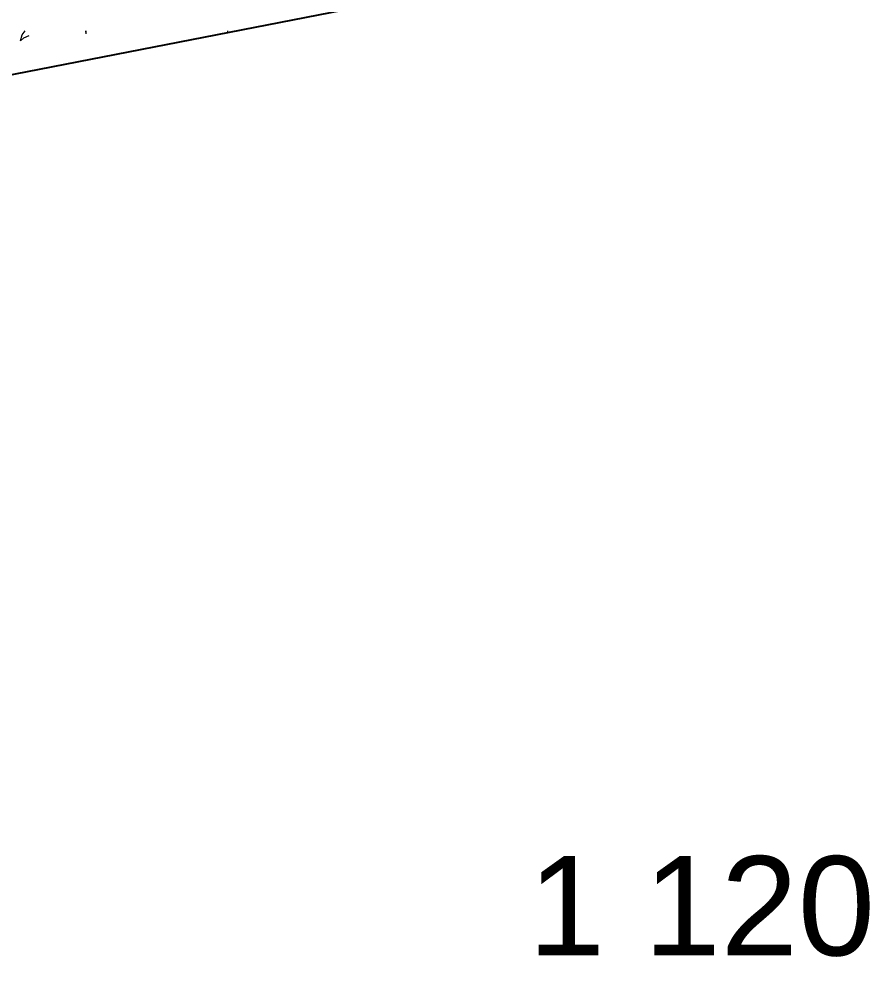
# Model space of a CAD drawing. Header units: metres. Extents: x 0 to 46.1, y -33.1 to 1.9.
# Drawn here: x 16.549 to 20.173, y -33.088 to -29.05 of the extents above; entities that cross this region are included whole.
import ezdxf
from ezdxf.enums import TextEntityAlignment as Align

# ---------------------------------------------------------------- set-up
doc = ezdxf.new("R2010")
doc.units = ezdxf.units.M
doc.header["$LTSCALE"] = 0.02
doc.layers.add('AB_EXT_COUVRE', color=8, linetype='Continuous', lineweight=9)
doc.layers.add('SITE', color=7, linetype='Continuous', lineweight=25, true_color=0x000000)
doc.layers.add('TEXT', color=7, linetype='Continuous', lineweight=13, true_color=0x000000)
doc.styles.add('JV', font='arial.ttf')

msp = doc.modelspace()

# ---------------------------------------------------------------- linework, layer by layer
at = {"layer": 'AB_EXT_COUVRE', "lineweight": 9, "true_color": 0x606060, "transparency": 33554585}
for points in [[(16.5545, -29.1418), (16.5617, -29.1162), (16.5737, -29.1)], [(16.8322, -29.1127), (16.8305, -29.101), (16.8307, -29.1)], [(16.8322, -29.1127), (16.8323, -29.1)], [(17.4301, -29.1), (17.4302, -29.1065)], [(16.5545, -29.1418), (16.5689, -29.1288), (16.5916, -29.1198)]]:
    msp.add_lwpolyline(points, dxfattribs=at)
at = {"layer": 'SITE'}
msp.add_lwpolyline([(0, 0), (6.0974, -31.3132), (45.3602, -23.6679), (40.7508, 0), (0, 0)], close=True, dxfattribs=at)

# ---------------------------------------------------------------- texts
at = {"layer": 'TEXT', "style": 'JV'}
msp.add_text('1 120 m² déclarés / 1 120,27 m² calculés', height=0.42, dxfattribs=at).set_placement((24, -32.8), align=Align.MIDDLE_CENTER)

doc.saveas('drawing.dxf')
